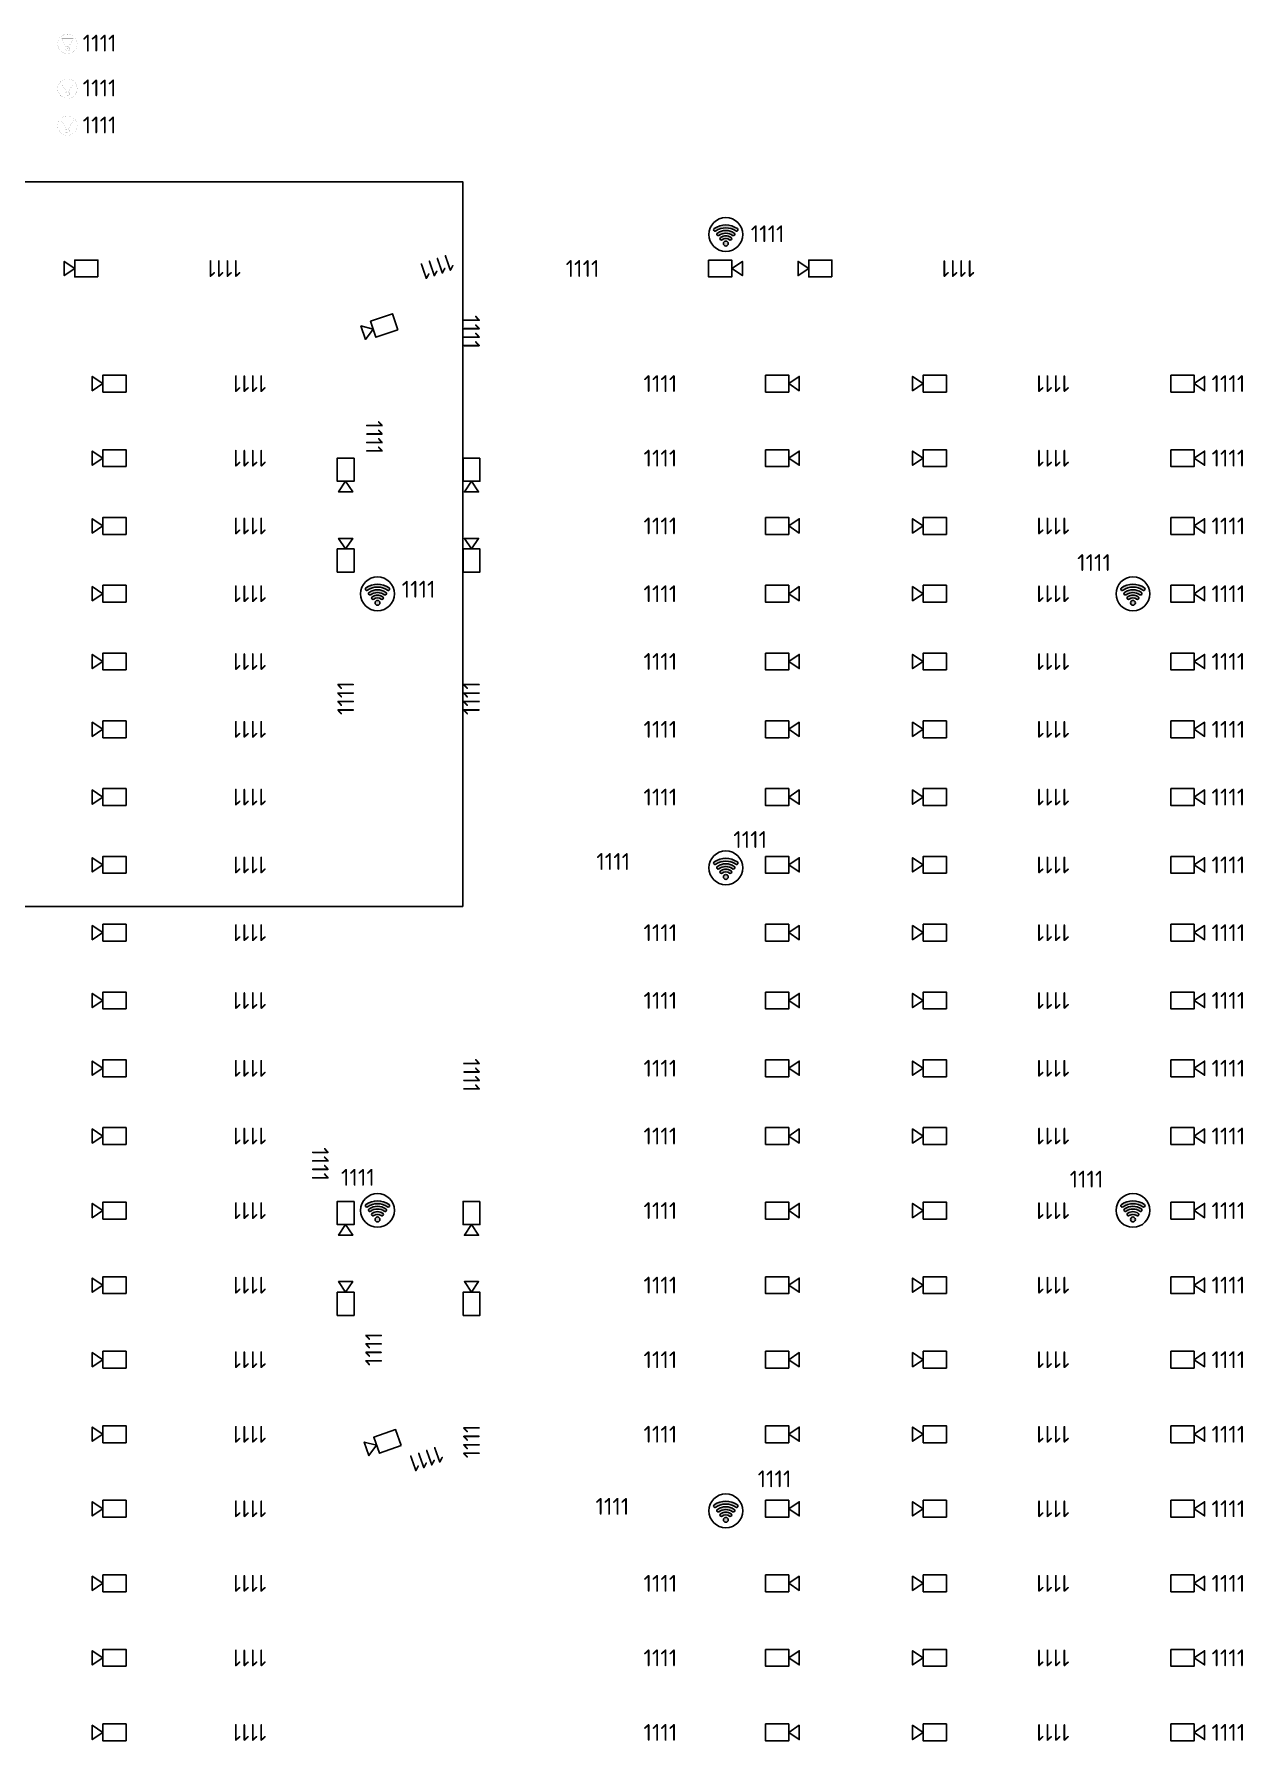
# Model space of a CAD drawing. Header units: millimetres. Extents: x -620 to 492225, y -805 to 106936.
# Drawn here: x 33288 to 69073, y 55738 to 106255 of the extents above; entities that cross this region are included whole.
import ezdxf
from ezdxf.enums import TextEntityAlignment as Align

# ---------------------------------------------------------------- set-up
doc = ezdxf.new("R2010")
doc.units = ezdxf.units.MM
doc.set_wipeout_variables(frame=1)
for name, color, linetype in [('_WB_ATTR', 7, 'Continuous'), ('_WB_CAM_dome_2.8', 82, 'Continuous'), ('_WB_CAM_dome_4.0', 5, 'Continuous'), ('_WB_HIDDEN_ATTR', 7, 'Continuous'), ('_WB_SOCKET', 114, 'Continuous'), ('_WB_WIFI_505', 5, 'Continuous')]:
    doc.layers.add(name, color=color, linetype=linetype)
doc.layers.add('SKK_VEIL', color=7, linetype='Continuous', lineweight=0)
doc.styles.add('WB_ISOCPEUR', font='isocpeur.ttf')

# ---------------------------------------------------------------- blocks, each defined once
blk = doc.blocks.new('camera')
at = {"layer": '_WB_ATTR', "style": 'WB_ISOCPEUR', "flags": 8}
blk.add_attdef('NAME', text='', height=250, dxfattribs=at).set_placement((619, 11), align=Align.MIDDLE_LEFT)
at = {"layer": '_WB_HIDDEN_ATTR', "style": 'WB_ISOCPEUR', "flags": 1}
for tag, p in [('MAC', (0, -671)), ('SERIAL_NUMBER', (0, -1002)), ('ICON', (0, -1333))]:
    blk.add_attdef(tag, text='', height=250, dxfattribs=at).set_placement(p, align=Align.MIDDLE_LEFT)
at = {"color": 255}
blk.add_wipeout([(0, 125), (343, 125), (343, 0), (500, 105), (500, -105), (343, 0), (343, -125), (0, -125)], dxfattribs=at)
blk.add_lwpolyline([(0, 125), (343, 125), (343, -125), (0, -125)], close=True)
blk.add_lwpolyline([(343, 0), (500, 105), (500, -105), (343, 0)])
at = {"layer": '_WB_HIDDEN_ATTR', "style": 'WB_ISOCPEUR', "flags": 1}
blk.add_attdef('IP', text='', height=250, dxfattribs=at).set_placement((0, -340), align=Align.MIDDLE_LEFT)
blk = doc.blocks.new('AP')
at = {"layer": '_WB_ATTR', "style": 'WB_ISOCPEUR', "flags": 8}
blk.add_attdef('NAME', text='', height=250, dxfattribs=at).set_placement((369, 11), align=Align.MIDDLE_LEFT)
at = {"layer": '_WB_HIDDEN_ATTR', "style": 'WB_ISOCPEUR', "flags": 1}
for tag, p in [('MAC', (-250, -753)), ('SERIAL_NUMBER', (-250, -1084)), ('ICON', (-250, -1416))]:
    blk.add_attdef(tag, text='', height=250, dxfattribs=at).set_placement(p, align=Align.MIDDLE_LEFT)
at = {"color": 255}
blk.add_wipeout([(0, 250), (-13, 250), (-22, 249), (-33, 248), (-48, 245), (-57, 243), (-71, 240), (-81, 237), (-94, 232), (-107, 226), (-121, 219), (-135, 210), (-148, 201), (-164, 188), (-172, 181), (-182, 171), (-191, 161), (-198, 152), (-205, 143), (-211, 134), (-218, 122), (-224, 111), (-230, 99), (-234, 88), (-238, 77), (-241, 65), (-244, 54), (-246, 44), (-248, 34), (-249, 18), (-250, 6), (-250, -10), (-249, -25), (-247, -41), (-244, -56), (-239, -73), (-236, -82), (-233, -92), (-226, -107), (-221, -117), (-214, -129), (-206, -142), (-197, -154), (-191, -161), (-186, -168), (-178, -176), (-172, -182), (-165, -188), (-157, -195), (-150, -200), (-143, -205), (-133, -212), (-125, -216), (-114, -223), (-104, -227), (-94, -232), (-84, -235), (-74, -239), (-63, -242), (-54, -244), (-41, -247), (-28, -248), (-14, -250), (0, -250), (16, -249), (34, -248), (51, -245), (62, -242), (78, -237), (91, -233), (108, -226), (120, -219), (130, -213), (140, -207), (151, -199), (161, -191), (173, -181), (173, -181), (187, -166), (198, -153), (198, -153), (207, -141), (211, -134), (217, -124), (223, -114), (223, -114), (228, -103), (232, -92), (238, -78), (241, -66), (244, -57), (246, -43), (248, -34), (249, -23), (250, -8), (250, 6), (249, 17), (248, 30), (247, 38), (247, 38), (246, 45), (244, 55), (242, 64), (239, 74), (236, 83), (232, 92), (226, 106), (220, 118), (212, 133), (204, 144), (199, 151), (191, 161), (186, 167), (176, 178), (165, 188), (154, 197), (146, 203), (138, 208), (127, 216), (110, 225), (96, 231), (87, 234), (81, 237), (66, 241), (59, 243), (48, 245), (38, 247), (32, 248), (21, 249), (12, 250)], dxfattribs=at)
h = blk.add_hatch(color=256)
h.dxf.hatch_style = 1
h.paths.add_polyline_path([(-171, 87, 1), (-147, 53, -0.313169), (147, 53, 1), (171, 87, 0.313169)])
h.paths.add_polyline_path([(101, -13, 1), (125, 22, 0.313169), (-125, 22, 1), (-101, -13, -0.313169)])
h.paths.add_polyline_path([(79, -44, 0.313169), (-79, -44, 1), (-55, -79, -0.313169), (55, -79, 1)])
h.paths.add_polyline_path([(36, -134, 1), (-36, -134, 1)])
for centre, radius in [((0, 0), 250), ((0, -134), 36)]:
    blk.add_circle(centre, radius)
for centre, radius, start, end in [((-159, 70), 21, 124.7778, 304.7778), ((0, -158), 299, 55.2222, 124.7778), ((0, -158), 257, 55.2222, 124.7778), ((-113, 4), 21, 124.7778, 304.7778), ((0, -158), 219, 55.2222, 124.7778), ((0, -158), 177, 55.2222, 124.7778), ((0, -158), 177, 55.2222, 124.7778), ((113, 4), 21, 235.2222, 55.2222), ((159, 70), 21, 235.2222, 55.2222), ((-67, -61), 21, 124.7778, 304.7778), ((0, -158), 139, 55.2222, 124.7778), ((0, -158), 97, 55.2222, 124.7778), ((67, -61), 21, 235.2222, 55.2222)]:
    blk.add_arc(centre, radius, start, end)
at = {"layer": '_WB_HIDDEN_ATTR', "style": 'WB_ISOCPEUR', "flags": 1}
blk.add_attdef('IP', text='', height=250, dxfattribs=at).set_placement((-250, -422), align=Align.MIDDLE_LEFT)
blk = doc.blocks.new('SOCKET_RJ-45')
at = {"layer": '_WB_HIDDEN_ATTR', "style": 'WB_ISOCPEUR', "flags": 1}
for tag, p in [('MAC', (-343, -1342)), ('SERIAL_NUMBER', (-343, -2004)), ('ICON', (-343, -2667))]:
    blk.add_attdef(tag, text='', height=500, dxfattribs=at).set_placement(p, align=Align.MIDDLE_LEFT)
at = {"color": 0, "linetype": 'ByBlock'}
blk.add_wipeout([(0, 288), (24, 287), (48, 284), (70, 279), (94, 272), (120, 262), (152, 245), (172, 231), (196, 211), (216, 191), (233, 169), (248, 147), (260, 124), (271, 97), (278, 74), (285, 45), (287, 25), (288, 0), (287, -22), (286, -36), (283, -53), (277, -78), (264, -116), (249, -144), (238, -163), (220, -186), (206, -201), (196, -211), (179, -225), (155, -243), (155, -243), (139, -252), (122, -261), (106, -268), (86, -275), (63, -281), (32, -286), (0, -288), (0, -288), (-42, -285), (-68, -280), (-87, -275), (-113, -265), (-134, -255), (-156, -242), (-181, -224), (-199, -208), (-218, -188), (-230, -174), (-242, -156), (-253, -137), (-261, -121), (-270, -101), (-277, -78), (-282, -57), (-286, -33), (-286, -33), (-288, -15), (-288, 0), (-287, 25), (-284, 45), (-277, 80), (-270, 100), (-265, 114), (-256, 132), (-243, 154), (-243, 154), (-229, 175), (-207, 201), (-188, 218), (-164, 236), (-147, 248), (-127, 259), (-105, 268), (-66, 280), (-38, 285), (-18, 287)], dxfattribs=at).dxf.layer = 'SKK_VEIL'
at = {"color": 0, "linetype": 'ByBlock', "lineweight": -2, "const_width": 2}
for points in [[(0, 288, -1), (0, -288, -1), (0, 288, 1)], [(0, -212, 1), (0, -87, 1), (0, -212, 1)]]:
    blk.add_lwpolyline(points, format="xyb", dxfattribs=at)
blk.add_lwpolyline([(0, -150), (-173, 150), (173, 150), (0, -150)], dxfattribs=at)
at = {"layer": '_WB_ATTR', "style": 'WB_ISOCPEUR', "flags": 8}
blk.add_attdef('NAME', text='', height=500, dxfattribs=at).set_placement((452, 22), align=Align.MIDDLE_LEFT)
at = {"layer": '_WB_HIDDEN_ATTR', "style": 'WB_ISOCPEUR', "flags": 1}
blk.add_attdef('IP', text='', height=500, dxfattribs=at).set_placement((-343, -679), align=Align.MIDDLE_LEFT)

msp = doc.modelspace()

# ---------------------------------------------------------------- block references
at = {"layer": '_WB_CAM_dome_2.8', "color": 5}
ref = msp.add_blockref('camera', (35178, 99318), dxfattribs=dict(at, xscale=2, yscale=2, zscale=2, rotation=179.999999999996))
ref.add_attrib('NAME', '1111', dxfattribs={"layer": '_WB_ATTR', "height": 500, "rotation": 180, "style": 'WB_ISOCPEUR'}).set_placement((39412, 99318), align=Align.MIDDLE_LEFT)
ref = msp.add_blockref('camera', (43976, 97743), dxfattribs=dict(at, xscale=2, yscale=2, zscale=2, rotation=198.954035556848))
ref.add_attrib('NAME', '1111', dxfattribs={"layer": '_WB_ATTR', "height": 500, "rotation": 198.954, "style": 'WB_ISOCPEUR'}).set_placement((45680, 99533), align=Align.MIDDLE_LEFT)
ref = msp.add_blockref('camera', (53256, 99318), dxfattribs=dict(at, xscale=2, yscale=2, zscale=2))
ref.add_attrib('NAME', '1111', dxfattribs={"layer": '_WB_ATTR', "height": 500, "rotation": 360, "style": 'WB_ISOCPEUR'}).set_placement((49023, 99318), align=Align.MIDDLE_LEFT)
ref = msp.add_blockref('camera', (56904, 99318), dxfattribs=dict(at, xscale=2, yscale=2, zscale=2, rotation=179.999999999996))
ref.add_attrib('NAME', '1111', dxfattribs={"layer": '_WB_ATTR', "height": 500, "rotation": 180, "style": 'WB_ISOCPEUR'}).set_placement((61138, 99318), align=Align.MIDDLE_LEFT)
ref = msp.add_blockref('camera', (46236, 93705), dxfattribs=dict(at, xscale=2, yscale=2, zscale=2, rotation=270))
ref.add_attrib('NAME', '1111', dxfattribs={"layer": '_WB_ATTR', "height": 500, "rotation": 270, "style": 'WB_ISOCPEUR'}).set_placement((46236, 97939), align=Align.MIDDLE_LEFT)
ref = msp.add_blockref('camera', (42510, 93705), dxfattribs=dict(at, xscale=2, yscale=2, zscale=2, rotation=270))
ref.add_attrib('NAME', '1111', dxfattribs={"layer": '_WB_ATTR', "height": 500, "rotation": 270, "style": 'WB_ISOCPEUR'}).set_placement((43361, 94822), align=Align.MIDDLE_LEFT)
ref = msp.add_blockref('camera', (42510, 90331), dxfattribs=dict(at, xscale=2, yscale=2, zscale=2, rotation=90))
ref.add_attrib('NAME', '1111', dxfattribs={"layer": '_WB_ATTR', "height": 500, "rotation": 90, "style": 'WB_ISOCPEUR'}).set_placement((42510, 86098), align=Align.MIDDLE_LEFT)
ref = msp.add_blockref('camera', (46236, 90331), dxfattribs=dict(at, xscale=2, yscale=2, zscale=2, rotation=90))
ref.add_attrib('NAME', '1111', dxfattribs={"layer": '_WB_ATTR', "height": 500, "rotation": 90, "style": 'WB_ISOCPEUR'}).set_placement((46236, 86098), align=Align.MIDDLE_LEFT)
ref = msp.add_blockref('camera', (46236, 71705), dxfattribs=dict(at, xscale=2, yscale=2, zscale=2, rotation=270))
ref.add_attrib('NAME', '1111', dxfattribs={"layer": '_WB_ATTR', "height": 500, "rotation": 270, "style": 'WB_ISOCPEUR'}).set_placement((46236, 75939), align=Align.MIDDLE_LEFT)
ref = msp.add_blockref('camera', (42510, 71705), dxfattribs=dict(at, xscale=2, yscale=2, zscale=2, rotation=270))
ref.add_attrib('NAME', '1111', dxfattribs={"layer": '_WB_ATTR', "height": 500, "rotation": 270, "style": 'WB_ISOCPEUR'}).set_placement((41760, 73309), align=Align.MIDDLE_LEFT)
ref = msp.add_blockref('camera', (42510, 68331), dxfattribs=dict(at, xscale=2, yscale=2, zscale=2, rotation=90))
ref.add_attrib('NAME', '1111', dxfattribs={"layer": '_WB_ATTR', "height": 500, "rotation": 90, "style": 'WB_ISOCPEUR'}).set_placement((43338, 66834), align=Align.MIDDLE_LEFT)
ref = msp.add_blockref('camera', (46236, 68331), dxfattribs=dict(at, xscale=2, yscale=2, zscale=2, rotation=90))
ref.add_attrib('NAME', '1111', dxfattribs={"layer": '_WB_ATTR', "height": 500, "rotation": 90, "style": 'WB_ISOCPEUR'}).set_placement((46236, 64098), align=Align.MIDDLE_LEFT)
ref = msp.add_blockref('camera', (44071, 64717), dxfattribs=dict(at, xscale=2, yscale=2, zscale=2, rotation=199.6001130112878))
ref.add_attrib('NAME', '1111', dxfattribs={"layer": '_WB_ATTR', "height": 500, "rotation": 199.6001, "style": 'WB_ISOCPEUR'}).set_placement((45364, 64258), align=Align.MIDDLE_LEFT)
at = {"layer": '_WB_CAM_dome_4.0', "color": 5}
ref = msp.add_blockref('camera', (36008, 95912), dxfattribs=dict(at, xscale=2, yscale=2, zscale=2, rotation=180))
ref.add_attrib('NAME', '1111', dxfattribs={"layer": '_WB_ATTR', "height": 500, "rotation": 180, "style": 'WB_ISOCPEUR'}).set_placement((40164, 95912), align=Align.MIDDLE_LEFT)
ref = msp.add_blockref('camera', (54940, 95912), dxfattribs=dict(at, xscale=2, yscale=2, zscale=2))
ref.add_attrib('NAME', '1111', dxfattribs={"layer": '_WB_ATTR', "height": 500, "style": 'WB_ISOCPEUR'}).set_placement((51327, 95912), align=Align.MIDDLE_LEFT)
ref = msp.add_blockref('camera', (60294, 95912), dxfattribs=dict(at, xscale=2, yscale=2, zscale=2, rotation=180))
ref.add_attrib('NAME', '1111', dxfattribs={"layer": '_WB_ATTR', "height": 500, "rotation": 180, "style": 'WB_ISOCPEUR'}).set_placement((63941, 95912), align=Align.MIDDLE_LEFT)
ref = msp.add_blockref('camera', (66940, 95912), dxfattribs=dict(at, xscale=2, yscale=2, zscale=2))
ref.add_attrib('NAME', '1111', dxfattribs={"layer": '_WB_ATTR', "height": 500, "style": 'WB_ISOCPEUR'}).set_placement((68143, 95912), align=Align.MIDDLE_LEFT)
ref = msp.add_blockref('camera', (36008, 93705), dxfattribs=dict(at, xscale=2, yscale=2, zscale=2, rotation=180))
ref.add_attrib('NAME', '1111', dxfattribs={"layer": '_WB_ATTR', "height": 500, "rotation": 180, "style": 'WB_ISOCPEUR'}).set_placement((40164, 93705), align=Align.MIDDLE_LEFT)
ref = msp.add_blockref('camera', (54940, 93705), dxfattribs=dict(at, xscale=2, yscale=2, zscale=2))
ref.add_attrib('NAME', '1111', dxfattribs={"layer": '_WB_ATTR', "height": 500, "style": 'WB_ISOCPEUR'}).set_placement((51327, 93705), align=Align.MIDDLE_LEFT)
ref = msp.add_blockref('camera', (60294, 93705), dxfattribs=dict(at, xscale=2, yscale=2, zscale=2, rotation=180))
ref.add_attrib('NAME', '1111', dxfattribs={"layer": '_WB_ATTR', "height": 500, "rotation": 180, "style": 'WB_ISOCPEUR'}).set_placement((63941, 93705), align=Align.MIDDLE_LEFT)
ref = msp.add_blockref('camera', (66940, 93705), dxfattribs=dict(at, xscale=2, yscale=2, zscale=2))
ref.add_attrib('NAME', '1111', dxfattribs={"layer": '_WB_ATTR', "height": 500, "style": 'WB_ISOCPEUR'}).set_placement((68143, 93705), align=Align.MIDDLE_LEFT)
ref = msp.add_blockref('camera', (36008, 91699), dxfattribs=dict(at, xscale=2, yscale=2, zscale=2, rotation=180))
ref.add_attrib('NAME', '1111', dxfattribs={"layer": '_WB_ATTR', "height": 500, "rotation": 180, "style": 'WB_ISOCPEUR'}).set_placement((40164, 91699), align=Align.MIDDLE_LEFT)
ref = msp.add_blockref('camera', (54940, 91699), dxfattribs=dict(at, xscale=2, yscale=2, zscale=2))
ref.add_attrib('NAME', '1111', dxfattribs={"layer": '_WB_ATTR', "height": 500, "style": 'WB_ISOCPEUR'}).set_placement((51327, 91699), align=Align.MIDDLE_LEFT)
ref = msp.add_blockref('camera', (60294, 91699), dxfattribs=dict(at, xscale=2, yscale=2, zscale=2, rotation=180))
ref.add_attrib('NAME', '1111', dxfattribs={"layer": '_WB_ATTR', "height": 500, "rotation": 180, "style": 'WB_ISOCPEUR'}).set_placement((63941, 91699), align=Align.MIDDLE_LEFT)
ref = msp.add_blockref('camera', (66940, 91699), dxfattribs=dict(at, xscale=2, yscale=2, zscale=2))
ref.add_attrib('NAME', '1111', dxfattribs={"layer": '_WB_ATTR', "height": 500, "style": 'WB_ISOCPEUR'}).set_placement((68143, 91699), align=Align.MIDDLE_LEFT)
ref = msp.add_blockref('camera', (36008, 89692), dxfattribs=dict(at, xscale=2, yscale=2, zscale=2, rotation=180))
ref.add_attrib('NAME', '1111', dxfattribs={"layer": '_WB_ATTR', "height": 500, "rotation": 180, "style": 'WB_ISOCPEUR'}).set_placement((40164, 89692), align=Align.MIDDLE_LEFT)
ref = msp.add_blockref('camera', (54940, 89692), dxfattribs=dict(at, xscale=2, yscale=2, zscale=2))
ref.add_attrib('NAME', '1111', dxfattribs={"layer": '_WB_ATTR', "height": 500, "style": 'WB_ISOCPEUR'}).set_placement((51327, 89692), align=Align.MIDDLE_LEFT)
ref = msp.add_blockref('camera', (60294, 89692), dxfattribs=dict(at, xscale=2, yscale=2, zscale=2, rotation=180))
ref.add_attrib('NAME', '1111', dxfattribs={"layer": '_WB_ATTR', "height": 500, "rotation": 180, "style": 'WB_ISOCPEUR'}).set_placement((63941, 89692), align=Align.MIDDLE_LEFT)
ref = msp.add_blockref('camera', (66940, 89692), dxfattribs=dict(at, xscale=2, yscale=2, zscale=2))
ref.add_attrib('NAME', '1111', dxfattribs={"layer": '_WB_ATTR', "height": 500, "style": 'WB_ISOCPEUR'}).set_placement((68143, 89692), align=Align.MIDDLE_LEFT)
ref = msp.add_blockref('camera', (36008, 87686), dxfattribs=dict(at, xscale=2, yscale=2, zscale=2, rotation=180))
ref.add_attrib('NAME', '1111', dxfattribs={"layer": '_WB_ATTR', "height": 500, "rotation": 180, "style": 'WB_ISOCPEUR'}).set_placement((40164, 87686), align=Align.MIDDLE_LEFT)
ref = msp.add_blockref('camera', (54940, 87686), dxfattribs=dict(at, xscale=2, yscale=2, zscale=2))
ref.add_attrib('NAME', '1111', dxfattribs={"layer": '_WB_ATTR', "height": 500, "style": 'WB_ISOCPEUR'}).set_placement((51327, 87686), align=Align.MIDDLE_LEFT)
ref = msp.add_blockref('camera', (60294, 87686), dxfattribs=dict(at, xscale=2, yscale=2, zscale=2, rotation=180))
ref.add_attrib('NAME', '1111', dxfattribs={"layer": '_WB_ATTR', "height": 500, "rotation": 180, "style": 'WB_ISOCPEUR'}).set_placement((63941, 87686), align=Align.MIDDLE_LEFT)
ref = msp.add_blockref('camera', (66940, 87686), dxfattribs=dict(at, xscale=2, yscale=2, zscale=2))
ref.add_attrib('NAME', '1111', dxfattribs={"layer": '_WB_ATTR', "height": 500, "style": 'WB_ISOCPEUR'}).set_placement((68143, 87686), align=Align.MIDDLE_LEFT)
ref = msp.add_blockref('camera', (36008, 85679), dxfattribs=dict(at, xscale=2, yscale=2, zscale=2, rotation=180))
ref.add_attrib('NAME', '1111', dxfattribs={"layer": '_WB_ATTR', "height": 500, "rotation": 180, "style": 'WB_ISOCPEUR'}).set_placement((40164, 85679), align=Align.MIDDLE_LEFT)
ref = msp.add_blockref('camera', (54940, 85679), dxfattribs=dict(at, xscale=2, yscale=2, zscale=2))
ref.add_attrib('NAME', '1111', dxfattribs={"layer": '_WB_ATTR', "height": 500, "style": 'WB_ISOCPEUR'}).set_placement((51327, 85679), align=Align.MIDDLE_LEFT)
ref = msp.add_blockref('camera', (60294, 85679), dxfattribs=dict(at, xscale=2, yscale=2, zscale=2, rotation=180))
ref.add_attrib('NAME', '1111', dxfattribs={"layer": '_WB_ATTR', "height": 500, "rotation": 180, "style": 'WB_ISOCPEUR'}).set_placement((63941, 85679), align=Align.MIDDLE_LEFT)
ref = msp.add_blockref('camera', (66940, 85679), dxfattribs=dict(at, xscale=2, yscale=2, zscale=2))
ref.add_attrib('NAME', '1111', dxfattribs={"layer": '_WB_ATTR', "height": 500, "style": 'WB_ISOCPEUR'}).set_placement((68143, 85679), align=Align.MIDDLE_LEFT)
ref = msp.add_blockref('camera', (36008, 83673), dxfattribs=dict(at, xscale=2, yscale=2, zscale=2, rotation=180))
ref.add_attrib('NAME', '1111', dxfattribs={"layer": '_WB_ATTR', "height": 500, "rotation": 180, "style": 'WB_ISOCPEUR'}).set_placement((40164, 83673), align=Align.MIDDLE_LEFT)
ref = msp.add_blockref('camera', (54940, 83673), dxfattribs=dict(at, xscale=2, yscale=2, zscale=2))
ref.add_attrib('NAME', '1111', dxfattribs={"layer": '_WB_ATTR', "height": 500, "style": 'WB_ISOCPEUR'}).set_placement((51327, 83673), align=Align.MIDDLE_LEFT)
ref = msp.add_blockref('camera', (60294, 83673), dxfattribs=dict(at, xscale=2, yscale=2, zscale=2, rotation=180))
ref.add_attrib('NAME', '1111', dxfattribs={"layer": '_WB_ATTR', "height": 500, "rotation": 180, "style": 'WB_ISOCPEUR'}).set_placement((63941, 83673), align=Align.MIDDLE_LEFT)
ref = msp.add_blockref('camera', (66940, 83673), dxfattribs=dict(at, xscale=2, yscale=2, zscale=2))
ref.add_attrib('NAME', '1111', dxfattribs={"layer": '_WB_ATTR', "height": 500, "style": 'WB_ISOCPEUR'}).set_placement((68143, 83673), align=Align.MIDDLE_LEFT)
ref = msp.add_blockref('camera', (54940, 81666), dxfattribs=dict(at, xscale=2, yscale=2, zscale=2))
ref.add_attrib('NAME', '1111', dxfattribs={"layer": '_WB_ATTR', "height": 500, "style": 'WB_ISOCPEUR'}).set_placement((53986, 82416), align=Align.MIDDLE_LEFT)
ref = msp.add_blockref('camera', (36008, 81666), dxfattribs=dict(at, xscale=2, yscale=2, zscale=2, rotation=180))
ref.add_attrib('NAME', '1111', dxfattribs={"layer": '_WB_ATTR', "height": 500, "rotation": 180, "style": 'WB_ISOCPEUR'}).set_placement((40164, 81666), align=Align.MIDDLE_LEFT)
ref = msp.add_blockref('camera', (60294, 81666), dxfattribs=dict(at, xscale=2, yscale=2, zscale=2, rotation=180))
ref.add_attrib('NAME', '1111', dxfattribs={"layer": '_WB_ATTR', "height": 500, "rotation": 180, "style": 'WB_ISOCPEUR'}).set_placement((63941, 81666), align=Align.MIDDLE_LEFT)
ref = msp.add_blockref('camera', (66940, 81666), dxfattribs=dict(at, xscale=2, yscale=2, zscale=2))
ref.add_attrib('NAME', '1111', dxfattribs={"layer": '_WB_ATTR', "height": 500, "style": 'WB_ISOCPEUR'}).set_placement((68143, 81666), align=Align.MIDDLE_LEFT)
ref = msp.add_blockref('camera', (36008, 79660), dxfattribs=dict(at, xscale=2, yscale=2, zscale=2, rotation=180))
ref.add_attrib('NAME', '1111', dxfattribs={"layer": '_WB_ATTR', "height": 500, "rotation": 180, "style": 'WB_ISOCPEUR'}).set_placement((40164, 79660), align=Align.MIDDLE_LEFT)
ref = msp.add_blockref('camera', (54940, 79660), dxfattribs=dict(at, xscale=2, yscale=2, zscale=2))
ref.add_attrib('NAME', '1111', dxfattribs={"layer": '_WB_ATTR', "height": 500, "style": 'WB_ISOCPEUR'}).set_placement((51327, 79660), align=Align.MIDDLE_LEFT)
ref = msp.add_blockref('camera', (60294, 79660), dxfattribs=dict(at, xscale=2, yscale=2, zscale=2, rotation=180))
ref.add_attrib('NAME', '1111', dxfattribs={"layer": '_WB_ATTR', "height": 500, "rotation": 180, "style": 'WB_ISOCPEUR'}).set_placement((63941, 79660), align=Align.MIDDLE_LEFT)
ref = msp.add_blockref('camera', (66940, 79660), dxfattribs=dict(at, xscale=2, yscale=2, zscale=2))
ref.add_attrib('NAME', '1111', dxfattribs={"layer": '_WB_ATTR', "height": 500, "style": 'WB_ISOCPEUR'}).set_placement((68143, 79660), align=Align.MIDDLE_LEFT)
ref = msp.add_blockref('camera', (36008, 77653), dxfattribs=dict(at, xscale=2, yscale=2, zscale=2, rotation=180))
ref.add_attrib('NAME', '1111', dxfattribs={"layer": '_WB_ATTR', "height": 500, "rotation": 180, "style": 'WB_ISOCPEUR'}).set_placement((40164, 77653), align=Align.MIDDLE_LEFT)
ref = msp.add_blockref('camera', (54940, 77653), dxfattribs=dict(at, xscale=2, yscale=2, zscale=2))
ref.add_attrib('NAME', '1111', dxfattribs={"layer": '_WB_ATTR', "height": 500, "style": 'WB_ISOCPEUR'}).set_placement((51327, 77653), align=Align.MIDDLE_LEFT)
ref = msp.add_blockref('camera', (60294, 77653), dxfattribs=dict(at, xscale=2, yscale=2, zscale=2, rotation=180))
ref.add_attrib('NAME', '1111', dxfattribs={"layer": '_WB_ATTR', "height": 500, "rotation": 180, "style": 'WB_ISOCPEUR'}).set_placement((63941, 77653), align=Align.MIDDLE_LEFT)
ref = msp.add_blockref('camera', (66940, 77653), dxfattribs=dict(at, xscale=2, yscale=2, zscale=2))
ref.add_attrib('NAME', '1111', dxfattribs={"layer": '_WB_ATTR', "height": 500, "style": 'WB_ISOCPEUR'}).set_placement((68143, 77653), align=Align.MIDDLE_LEFT)
ref = msp.add_blockref('camera', (36008, 75647), dxfattribs=dict(at, xscale=2, yscale=2, zscale=2, rotation=180))
ref.add_attrib('NAME', '1111', dxfattribs={"layer": '_WB_ATTR', "height": 500, "rotation": 180, "style": 'WB_ISOCPEUR'}).set_placement((40164, 75647), align=Align.MIDDLE_LEFT)
ref = msp.add_blockref('camera', (54940, 75647), dxfattribs=dict(at, xscale=2, yscale=2, zscale=2))
ref.add_attrib('NAME', '1111', dxfattribs={"layer": '_WB_ATTR', "height": 500, "style": 'WB_ISOCPEUR'}).set_placement((51327, 75647), align=Align.MIDDLE_LEFT)
ref = msp.add_blockref('camera', (60294, 75647), dxfattribs=dict(at, xscale=2, yscale=2, zscale=2, rotation=180))
ref.add_attrib('NAME', '1111', dxfattribs={"layer": '_WB_ATTR', "height": 500, "rotation": 180, "style": 'WB_ISOCPEUR'}).set_placement((63941, 75647), align=Align.MIDDLE_LEFT)
ref = msp.add_blockref('camera', (66940, 75647), dxfattribs=dict(at, xscale=2, yscale=2, zscale=2))
ref.add_attrib('NAME', '1111', dxfattribs={"layer": '_WB_ATTR', "height": 500, "style": 'WB_ISOCPEUR'}).set_placement((68143, 75647), align=Align.MIDDLE_LEFT)
ref = msp.add_blockref('camera', (36008, 73640), dxfattribs=dict(at, xscale=2, yscale=2, zscale=2, rotation=180))
ref.add_attrib('NAME', '1111', dxfattribs={"layer": '_WB_ATTR', "height": 500, "rotation": 180, "style": 'WB_ISOCPEUR'}).set_placement((40164, 73640), align=Align.MIDDLE_LEFT)
ref = msp.add_blockref('camera', (54940, 73640), dxfattribs=dict(at, xscale=2, yscale=2, zscale=2))
ref.add_attrib('NAME', '1111', dxfattribs={"layer": '_WB_ATTR', "height": 500, "style": 'WB_ISOCPEUR'}).set_placement((51327, 73640), align=Align.MIDDLE_LEFT)
ref = msp.add_blockref('camera', (60294, 73640), dxfattribs=dict(at, xscale=2, yscale=2, zscale=2, rotation=180))
ref.add_attrib('NAME', '1111', dxfattribs={"layer": '_WB_ATTR', "height": 500, "rotation": 180, "style": 'WB_ISOCPEUR'}).set_placement((63941, 73640), align=Align.MIDDLE_LEFT)
ref = msp.add_blockref('camera', (66940, 73640), dxfattribs=dict(at, xscale=2, yscale=2, zscale=2))
ref.add_attrib('NAME', '1111', dxfattribs={"layer": '_WB_ATTR', "height": 500, "style": 'WB_ISOCPEUR'}).set_placement((68143, 73640), align=Align.MIDDLE_LEFT)
ref = msp.add_blockref('camera', (36008, 71434), dxfattribs=dict(at, xscale=2, yscale=2, zscale=2, rotation=180))
ref.add_attrib('NAME', '1111', dxfattribs={"layer": '_WB_ATTR', "height": 500, "rotation": 180, "style": 'WB_ISOCPEUR'}).set_placement((40164, 71434), align=Align.MIDDLE_LEFT)
ref = msp.add_blockref('camera', (54940, 71434), dxfattribs=dict(at, xscale=2, yscale=2, zscale=2))
ref.add_attrib('NAME', '1111', dxfattribs={"layer": '_WB_ATTR', "height": 500, "style": 'WB_ISOCPEUR'}).set_placement((51327, 71434), align=Align.MIDDLE_LEFT)
ref = msp.add_blockref('camera', (60294, 71434), dxfattribs=dict(at, xscale=2, yscale=2, zscale=2, rotation=180))
ref.add_attrib('NAME', '1111', dxfattribs={"layer": '_WB_ATTR', "height": 500, "rotation": 180, "style": 'WB_ISOCPEUR'}).set_placement((63941, 71434), align=Align.MIDDLE_LEFT)
ref = msp.add_blockref('camera', (66940, 71434), dxfattribs=dict(at, xscale=2, yscale=2, zscale=2))
ref.add_attrib('NAME', '1111', dxfattribs={"layer": '_WB_ATTR', "height": 500, "style": 'WB_ISOCPEUR'}).set_placement((68143, 71434), align=Align.MIDDLE_LEFT)
ref = msp.add_blockref('camera', (36008, 69227), dxfattribs=dict(at, xscale=2, yscale=2, zscale=2, rotation=180))
ref.add_attrib('NAME', '1111', dxfattribs={"layer": '_WB_ATTR', "height": 500, "rotation": 180, "style": 'WB_ISOCPEUR'}).set_placement((40164, 69227), align=Align.MIDDLE_LEFT)
ref = msp.add_blockref('camera', (54940, 69227), dxfattribs=dict(at, xscale=2, yscale=2, zscale=2))
ref.add_attrib('NAME', '1111', dxfattribs={"layer": '_WB_ATTR', "height": 500, "style": 'WB_ISOCPEUR'}).set_placement((51327, 69227), align=Align.MIDDLE_LEFT)
ref = msp.add_blockref('camera', (60294, 69227), dxfattribs=dict(at, xscale=2, yscale=2, zscale=2, rotation=180))
ref.add_attrib('NAME', '1111', dxfattribs={"layer": '_WB_ATTR', "height": 500, "rotation": 180, "style": 'WB_ISOCPEUR'}).set_placement((63941, 69227), align=Align.MIDDLE_LEFT)
ref = msp.add_blockref('camera', (66940, 69227), dxfattribs=dict(at, xscale=2, yscale=2, zscale=2))
ref.add_attrib('NAME', '1111', dxfattribs={"layer": '_WB_ATTR', "height": 500, "style": 'WB_ISOCPEUR'}).set_placement((68143, 69227), align=Align.MIDDLE_LEFT)
ref = msp.add_blockref('camera', (36008, 67021), dxfattribs=dict(at, xscale=2, yscale=2, zscale=2, rotation=180))
ref.add_attrib('NAME', '1111', dxfattribs={"layer": '_WB_ATTR', "height": 500, "rotation": 180, "style": 'WB_ISOCPEUR'}).set_placement((40164, 67021), align=Align.MIDDLE_LEFT)
ref = msp.add_blockref('camera', (54940, 67021), dxfattribs=dict(at, xscale=2, yscale=2, zscale=2))
ref.add_attrib('NAME', '1111', dxfattribs={"layer": '_WB_ATTR', "height": 500, "style": 'WB_ISOCPEUR'}).set_placement((51327, 67021), align=Align.MIDDLE_LEFT)
ref = msp.add_blockref('camera', (60294, 67021), dxfattribs=dict(at, xscale=2, yscale=2, zscale=2, rotation=180))
ref.add_attrib('NAME', '1111', dxfattribs={"layer": '_WB_ATTR', "height": 500, "rotation": 180, "style": 'WB_ISOCPEUR'}).set_placement((63941, 67021), align=Align.MIDDLE_LEFT)
ref = msp.add_blockref('camera', (66940, 67021), dxfattribs=dict(at, xscale=2, yscale=2, zscale=2))
ref.add_attrib('NAME', '1111', dxfattribs={"layer": '_WB_ATTR', "height": 500, "style": 'WB_ISOCPEUR'}).set_placement((68143, 67021), align=Align.MIDDLE_LEFT)
ref = msp.add_blockref('camera', (36008, 64814), dxfattribs=dict(at, xscale=2, yscale=2, zscale=2, rotation=180))
ref.add_attrib('NAME', '1111', dxfattribs={"layer": '_WB_ATTR', "height": 500, "rotation": 180, "style": 'WB_ISOCPEUR'}).set_placement((40164, 64814), align=Align.MIDDLE_LEFT)
ref = msp.add_blockref('camera', (54940, 64814), dxfattribs=dict(at, xscale=2, yscale=2, zscale=2))
ref.add_attrib('NAME', '1111', dxfattribs={"layer": '_WB_ATTR', "height": 500, "style": 'WB_ISOCPEUR'}).set_placement((51327, 64814), align=Align.MIDDLE_LEFT)
ref = msp.add_blockref('camera', (60294, 64814), dxfattribs=dict(at, xscale=2, yscale=2, zscale=2, rotation=180))
ref.add_attrib('NAME', '1111', dxfattribs={"layer": '_WB_ATTR', "height": 500, "rotation": 180, "style": 'WB_ISOCPEUR'}).set_placement((63941, 64814), align=Align.MIDDLE_LEFT)
ref = msp.add_blockref('camera', (66940, 64814), dxfattribs=dict(at, xscale=2, yscale=2, zscale=2))
ref.add_attrib('NAME', '1111', dxfattribs={"layer": '_WB_ATTR', "height": 500, "style": 'WB_ISOCPEUR'}).set_placement((68143, 64814), align=Align.MIDDLE_LEFT)
ref = msp.add_blockref('camera', (54940, 62608), dxfattribs=dict(at, xscale=2, yscale=2, zscale=2))
ref.add_attrib('NAME', '1111', dxfattribs={"layer": '_WB_ATTR', "height": 500, "style": 'WB_ISOCPEUR'}).set_placement((54705, 63494), align=Align.MIDDLE_LEFT)
ref = msp.add_blockref('camera', (36008, 62608), dxfattribs=dict(at, xscale=2, yscale=2, zscale=2, rotation=180))
ref.add_attrib('NAME', '1111', dxfattribs={"layer": '_WB_ATTR', "height": 500, "rotation": 180, "style": 'WB_ISOCPEUR'}).set_placement((40164, 62608), align=Align.MIDDLE_LEFT)
ref = msp.add_blockref('camera', (60294, 62608), dxfattribs=dict(at, xscale=2, yscale=2, zscale=2, rotation=180))
ref.add_attrib('NAME', '1111', dxfattribs={"layer": '_WB_ATTR', "height": 500, "rotation": 180, "style": 'WB_ISOCPEUR'}).set_placement((63941, 62608), align=Align.MIDDLE_LEFT)
ref = msp.add_blockref('camera', (66940, 62608), dxfattribs=dict(at, xscale=2, yscale=2, zscale=2))
ref.add_attrib('NAME', '1111', dxfattribs={"layer": '_WB_ATTR', "height": 500, "style": 'WB_ISOCPEUR'}).set_placement((68143, 62608), align=Align.MIDDLE_LEFT)
ref = msp.add_blockref('camera', (36008, 60401), dxfattribs=dict(at, xscale=2, yscale=2, zscale=2, rotation=180))
ref.add_attrib('NAME', '1111', dxfattribs={"layer": '_WB_ATTR', "height": 500, "rotation": 180, "style": 'WB_ISOCPEUR'}).set_placement((40164, 60401), align=Align.MIDDLE_LEFT)
ref = msp.add_blockref('camera', (54940, 60401), dxfattribs=dict(at, xscale=2, yscale=2, zscale=2))
ref.add_attrib('NAME', '1111', dxfattribs={"layer": '_WB_ATTR', "height": 500, "style": 'WB_ISOCPEUR'}).set_placement((51327, 60401), align=Align.MIDDLE_LEFT)
ref = msp.add_blockref('camera', (60294, 60401), dxfattribs=dict(at, xscale=2, yscale=2, zscale=2, rotation=180))
ref.add_attrib('NAME', '1111', dxfattribs={"layer": '_WB_ATTR', "height": 500, "rotation": 180, "style": 'WB_ISOCPEUR'}).set_placement((63941, 60401), align=Align.MIDDLE_LEFT)
ref = msp.add_blockref('camera', (66940, 60401), dxfattribs=dict(at, xscale=2, yscale=2, zscale=2))
ref.add_attrib('NAME', '1111', dxfattribs={"layer": '_WB_ATTR', "height": 500, "style": 'WB_ISOCPEUR'}).set_placement((68143, 60401), align=Align.MIDDLE_LEFT)
ref = msp.add_blockref('camera', (36008, 58195), dxfattribs=dict(at, xscale=2, yscale=2, zscale=2, rotation=180))
ref.add_attrib('NAME', '1111', dxfattribs={"layer": '_WB_ATTR', "height": 500, "rotation": 180, "style": 'WB_ISOCPEUR'}).set_placement((40164, 58195), align=Align.MIDDLE_LEFT)
ref = msp.add_blockref('camera', (54940, 58195), dxfattribs=dict(at, xscale=2, yscale=2, zscale=2))
ref.add_attrib('NAME', '1111', dxfattribs={"layer": '_WB_ATTR', "height": 500, "style": 'WB_ISOCPEUR'}).set_placement((51327, 58195), align=Align.MIDDLE_LEFT)
ref = msp.add_blockref('camera', (60294, 58195), dxfattribs=dict(at, xscale=2, yscale=2, zscale=2, rotation=180))
ref.add_attrib('NAME', '1111', dxfattribs={"layer": '_WB_ATTR', "height": 500, "rotation": 180, "style": 'WB_ISOCPEUR'}).set_placement((63941, 58195), align=Align.MIDDLE_LEFT)
ref = msp.add_blockref('camera', (66940, 58195), dxfattribs=dict(at, xscale=2, yscale=2, zscale=2))
ref.add_attrib('NAME', '1111', dxfattribs={"layer": '_WB_ATTR', "height": 500, "style": 'WB_ISOCPEUR'}).set_placement((68143, 58195), align=Align.MIDDLE_LEFT)
ref = msp.add_blockref('camera', (36008, 55988), dxfattribs=dict(at, xscale=2, yscale=2, zscale=2, rotation=180))
ref.add_attrib('NAME', '1111', dxfattribs={"layer": '_WB_ATTR', "height": 500, "rotation": 180, "style": 'WB_ISOCPEUR'}).set_placement((40164, 55988), align=Align.MIDDLE_LEFT)
ref = msp.add_blockref('camera', (54940, 55988), dxfattribs=dict(at, xscale=2, yscale=2, zscale=2))
ref.add_attrib('NAME', '1111', dxfattribs={"layer": '_WB_ATTR', "height": 500, "style": 'WB_ISOCPEUR'}).set_placement((51327, 55988), align=Align.MIDDLE_LEFT)
ref = msp.add_blockref('camera', (60294, 55988), dxfattribs=dict(at, xscale=2, yscale=2, zscale=2, rotation=180))
ref.add_attrib('NAME', '1111', dxfattribs={"layer": '_WB_ATTR', "height": 500, "rotation": 180, "style": 'WB_ISOCPEUR'}).set_placement((63941, 55988), align=Align.MIDDLE_LEFT)
ref = msp.add_blockref('camera', (66940, 55988), dxfattribs=dict(at, xscale=2, yscale=2, zscale=2))
ref.add_attrib('NAME', '1111', dxfattribs={"layer": '_WB_ATTR', "height": 500, "style": 'WB_ISOCPEUR'}).set_placement((68143, 55988), align=Align.MIDDLE_LEFT)
at = {"layer": '_WB_SOCKET'}
ref = msp.add_blockref('SOCKET_RJ-45', (34273, 105966), dxfattribs=at)
ref.add_attrib('NAME', '1111', dxfattribs={"layer": '_WB_ATTR', "height": 500, "style": 'WB_ISOCPEUR'}).set_placement((34725, 105989), align=Align.MIDDLE_LEFT)
ref = msp.add_blockref('SOCKET_RJ-45', (34273, 104641), dxfattribs=at)
ref.add_attrib('NAME', '1111', dxfattribs={"layer": '_WB_ATTR', "height": 500, "style": 'WB_ISOCPEUR'}).set_placement((34725, 104663), align=Align.MIDDLE_LEFT)
ref = msp.add_blockref('SOCKET_RJ-45', (34273, 103544), dxfattribs=at)
ref.add_attrib('NAME', '1111', dxfattribs={"layer": '_WB_ATTR', "height": 500, "style": 'WB_ISOCPEUR'}).set_placement((34725, 103567), align=Align.MIDDLE_LEFT)
at = {"layer": '_WB_WIFI_505'}
ref = msp.add_blockref('AP', (53765, 100324), dxfattribs=dict(at, xscale=2, yscale=2, zscale=2))
ref.add_attrib('NAME', '1111', dxfattribs={"layer": '_WB_ATTR', "height": 500, "style": 'WB_ISOCPEUR'}).set_placement((54502, 100346), align=Align.MIDDLE_LEFT)
ref = msp.add_blockref('AP', (65818, 89689), dxfattribs=dict(at, xscale=2, yscale=2, zscale=2))
ref.add_attrib('NAME', '1111', dxfattribs={"layer": '_WB_ATTR', "height": 500, "style": 'WB_ISOCPEUR'}).set_placement((64166, 90614), align=Align.MIDDLE_LEFT)
ref = msp.add_blockref('AP', (53765, 62547), dxfattribs=dict(at, xscale=2, yscale=2, zscale=2))
ref.add_attrib('NAME', '1111', dxfattribs={"layer": '_WB_ATTR', "height": 500, "style": 'WB_ISOCPEUR'}).set_placement((49906, 62679), align=Align.MIDDLE_LEFT)

# ---------------------------------------------------------------- next in the draw order: block references
ref = msp.add_blockref('AP', (43453, 89689), dxfattribs=dict(at, xscale=2, yscale=2, zscale=2))
ref.add_attrib('NAME', '1111', dxfattribs={"layer": '_WB_ATTR', "height": 500, "style": 'WB_ISOCPEUR'}).set_placement((44169, 89825), align=Align.MIDDLE_LEFT)
ref = msp.add_blockref('AP', (53765, 81578), dxfattribs=dict(at, xscale=2, yscale=2, zscale=2))
ref.add_attrib('NAME', '1111', dxfattribs={"layer": '_WB_ATTR', "height": 500, "style": 'WB_ISOCPEUR'}).set_placement((49931, 81766), align=Align.MIDDLE_LEFT)
ref = msp.add_blockref('AP', (43453, 71440), dxfattribs=dict(at, xscale=2, yscale=2, zscale=2))
ref.add_attrib('NAME', '1111', dxfattribs={"layer": '_WB_ATTR', "height": 500, "style": 'WB_ISOCPEUR'}).set_placement((42372, 72418), align=Align.MIDDLE_LEFT)
ref = msp.add_blockref('AP', (65818, 71440), dxfattribs=dict(at, xscale=2, yscale=2, zscale=2))
ref.add_attrib('NAME', '1111', dxfattribs={"layer": '_WB_ATTR', "height": 500, "style": 'WB_ISOCPEUR'}).set_placement((63942, 72364), align=Align.MIDDLE_LEFT)

# ---------------------------------------------------------------- next in the draw order: linework, layer by layer
msp.add_lwpolyline([(-620, 80435), (45977, 80435), (45977, 101887), (-620, 101887)], close=True)

doc.saveas('drawing.dxf')
